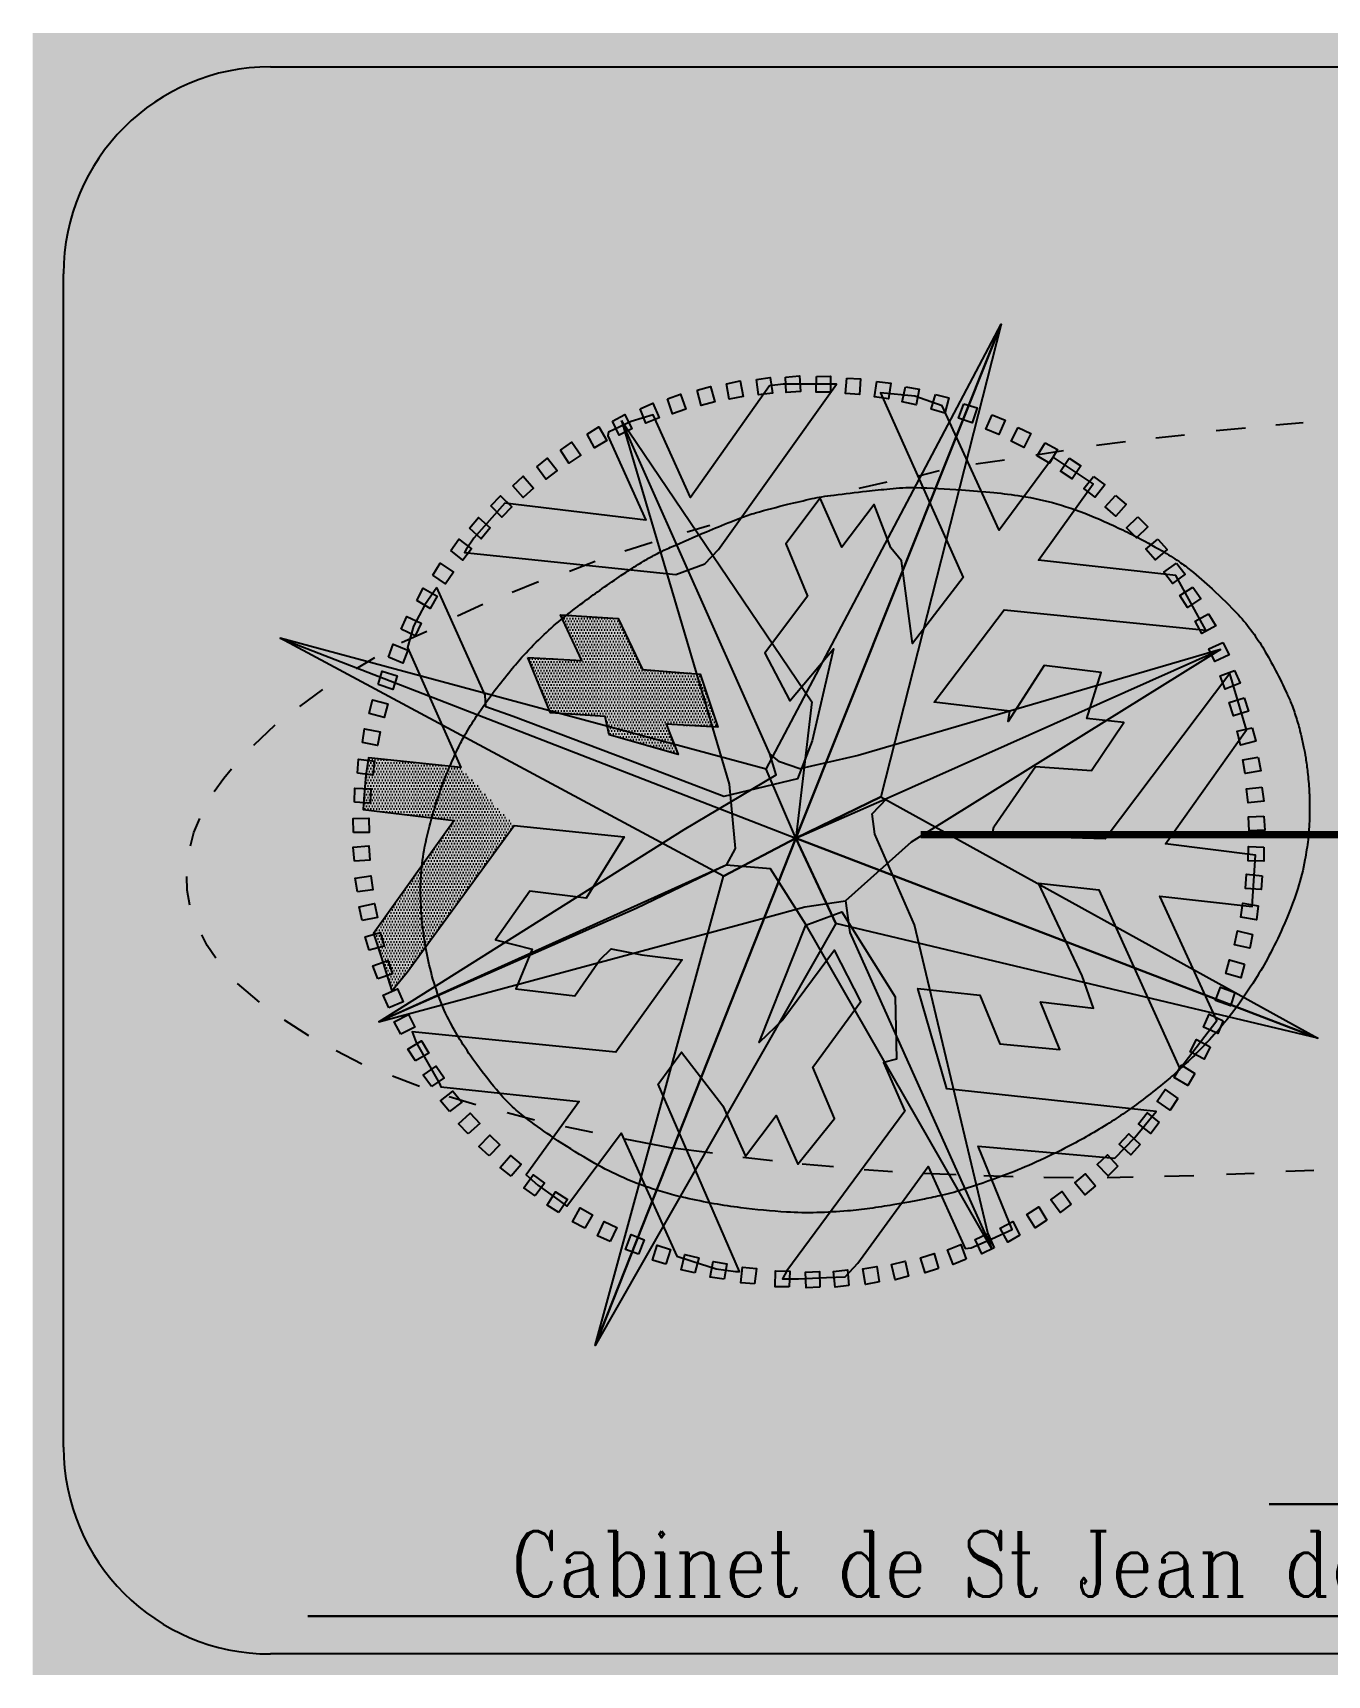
# Paper-space layout 'Legende' of a CAD drawing. Header units: millimetres. Extents: x 19 to 1130, y 28 to 365.
# Drawn here: x 144.68 to 168.71, y 263.14 to 293.63 of the extents above; entities that cross this region are included whole.
import ezdxf
from ezdxf.enums import TextEntityAlignment as Align

# ---------------------------------------------------------------- set-up
doc = ezdxf.new("R2010")
doc.units = ezdxf.units.MM
doc.header["$LTSCALE"] = 2
doc.layers.add('CARTOUCHE', color=7, linetype='Continuous')
doc.styles.add('ROMANS', font='ROMANC')
pattern_1 = [(360, (-27.207628, -14.008861), (0.0066976426, 0.013395285), [0, -0.013395285])]

# ---------------------------------------------------------------- blocks, each defined once
blk = doc.blocks.new('Titre-Mesuralpes Petit')
for color, points in [(32, [(3.3949, 3.7705), (3.2571, 4.092), (4.3474, 6.1571)]), (40, [(3.3949, 3.7705), (4.3474, 6.1571), (3.7895, 3.9623)]), (140, [(2.5853, 5.7095), (3.085, 4.0219), (3.1134, 3.7237), (3.0723, 3.6458), (2.6539, 3.4449), (1.4594, 2.9193), (3.2562, 3.4031), (3.4367, 3.4523), (3.6253, 3.481), (3.6459, 3.3334), (4.3026, 1.869), (3.9457, 3.3697), (3.7616, 3.7892), (3.7493, 3.8835), (3.8191, 3.9573), (5.3656, 4.6461), (3.6837, 4.1541), (3.413, 4.0926), (3.3186, 4.1254), (3.2735, 4.1623)]), (144, [(2.5853, 5.7095), (3.4692, 4.4034), (3.3949, 3.7705), (3.8191, 3.9573), (5.3656, 4.6461), (3.9303, 3.7519), (3.6253, 3.481), (3.6459, 3.3334), (4.3026, 1.869), (3.4406, 3.371), (3.2781, 3.6294), (3.0723, 3.6458), (1.4594, 2.9193), (2.8773, 3.8113), (3.3039, 4.0654), (3.2735, 4.1623)]), (32, [(3.3949, 3.7705), (3.0585, 3.5947), (1.0008, 4.6991)]), (40, [(1.0008, 4.6991), (3.3949, 3.7705), (3.2571, 4.092)]), (32, [(3.3949, 3.7705), (3.7895, 3.9623), (5.8177, 2.8431)]), (32, [(3.3949, 3.7705), (3.5801, 3.376), (2.4636, 1.4176)]), (40, [(3.3949, 3.7705), (2.4636, 1.4176), (3.0585, 3.5947)]), (40, [(3.3949, 3.7705), (5.8177, 2.8431), (3.5801, 3.376)])]:
    blk.add_hatch(color=color).paths.add_polyline_path(points)
h = blk.add_hatch(color=131)
h.paths.add_polyline_path([(1.6351, 4.874), (1.6658, 4.9309), (1.7296, 4.8945), (1.6971, 4.8374)])
h.paths.add_polyline_path([(3.2038, 1.7024), (3.1394, 1.7077), (3.1471, 1.7807), (3.2125, 1.7739)])
h.paths.add_polyline_path([(3.0618, 1.7244), (2.9979, 1.734), (3.0105, 1.8063), (3.0753, 1.7951)])
h.paths.add_polyline_path([(2.9263, 1.7547), (2.8631, 1.7685), (2.8804, 1.8399), (2.9444, 1.8244)])
h.paths.add_polyline_path([(2.7911, 1.7945), (2.729, 1.8125), (2.751, 1.8826), (2.8138, 1.8629)])
h.paths.add_polyline_path([(2.6644, 1.841), (2.6036, 1.8629), (2.6301, 1.9314), (2.6914, 1.9078)])
h.paths.add_polyline_path([(2.5331, 1.8993), (2.4739, 1.9253), (2.505, 1.9918), (2.5646, 1.9641)])
h.paths.add_polyline_path([(1.6289, 2.7378), (1.5943, 2.7924), (1.6572, 2.8303), (1.6912, 2.774)])
h.paths.add_polyline_path([(1.5622, 2.8619), (1.5313, 2.9187), (1.5966, 2.9523), (1.6267, 2.8938)])
h.paths.add_polyline_path([(1.5061, 2.9846), (1.4789, 3.0432), (1.5462, 3.0726), (1.5725, 3.0124)])
h.paths.add_polyline_path([(1.4552, 3.119), (1.432, 3.1793), (1.5011, 3.204), (1.5233, 3.1421)])
h.paths.add_polyline_path([(1.4147, 3.2519), (1.3956, 3.3136), (1.4662, 3.3337), (1.4842, 3.2705)])
h.paths.add_polyline_path([(1.3827, 3.3891), (1.3677, 3.452), (1.4395, 3.4673), (1.4533, 3.4031)])
h.paths.add_polyline_path([(1.3606, 3.5222), (1.3497, 3.5859), (1.4223, 3.5967), (1.432, 3.5316)])
h.paths.add_polyline_path([(1.3465, 3.6652), (1.34, 3.7295), (1.4132, 3.7353), (1.4184, 3.6698)])
h.paths.add_polyline_path([(1.5633, 4.7417), (1.5899, 4.8006), (1.6561, 4.7689), (1.6277, 4.7096)])
h.paths.add_polyline_path([(1.5037, 4.611), (1.5262, 4.6715), (1.5945, 4.6444), (1.5702, 4.5833)])
h.paths.add_polyline_path([(1.456, 4.4848), (1.4746, 4.5466), (1.5444, 4.5239), (1.5241, 4.4614)])
h.paths.add_polyline_path([(1.4149, 4.35), (1.4293, 4.413), (1.5005, 4.395), (1.4843, 4.3312)])
h.paths.add_polyline_path([(1.3832, 4.2147), (1.3934, 4.2785), (1.4656, 4.2652), (1.4537, 4.2006)])
h.paths.add_polyline_path([(1.3598, 4.0729), (1.3657, 4.1373), (1.4387, 4.1289), (1.4312, 4.0636)])
h.paths.add_polyline_path([(1.3467, 3.9387), (1.3485, 4.0033), (1.4218, 3.9996), (1.4185, 3.9339)])
h.paths.add_polyline_path([(1.3422, 3.7978), (1.3397, 3.8624), (1.4131, 3.8636), (1.4142, 3.7979)])
h.paths.add_polyline_path([(1.7035, 2.6188), (1.6654, 2.671), (1.7257, 2.713), (1.7633, 2.659)])
h.paths.add_polyline_path([(1.7879, 2.5025), (1.7463, 2.552), (1.8036, 2.5979), (1.8448, 2.5467)])
h.paths.add_polyline_path([(1.8741, 2.3988), (1.8295, 2.4455), (1.8837, 2.495), (1.9281, 2.4465)])
h.paths.add_polyline_path([(1.9711, 2.2965), (1.9234, 2.3401), (1.9742, 2.3931), (2.0217, 2.3477)])
h.paths.add_polyline_path([(2.0731, 2.2022), (2.0227, 2.2426), (2.0699, 2.2989), (2.1203, 2.2566)])
h.paths.add_polyline_path([(2.1849, 2.112), (2.1319, 2.1488), (2.1751, 2.2082), (2.2283, 2.1695)])
h.paths.add_polyline_path([(2.2953, 2.0343), (2.24, 2.0678), (2.2793, 2.1297), (2.3349, 2.0945)])
h.paths.add_polyline_path([(2.4156, 1.9609), (2.3582, 1.9906), (2.3933, 2.055), (2.4511, 2.0236)])
h.paths.add_polyline_path([(5.3771, 4.6798), (5.4062, 4.6221), (5.3399, 4.5906), (5.3116, 4.6499)])
h.paths.add_polyline_path([(5.4315, 4.5498), (5.4566, 4.4903), (5.3884, 4.4632), (5.3641, 4.5243)])
h.paths.add_polyline_path([(5.4752, 4.4222), (5.4965, 4.3612), (5.4267, 4.3386), (5.4064, 4.4011)])
h.paths.add_polyline_path([(5.5128, 4.2835), (5.5299, 4.2212), (5.4587, 4.2033), (5.4427, 4.2671)])
h.paths.add_polyline_path([(5.5401, 4.1473), (5.5531, 4.084), (5.4808, 4.0709), (5.4691, 4.1355)])
h.paths.add_polyline_path([(5.5585, 4.0076), (5.5673, 3.9436), (5.4944, 3.9353), (5.4869, 4.0006)])
h.paths.add_polyline_path([(5.5675, 3.873), (5.5721, 3.8085), (5.4988, 3.8049), (5.4955, 3.8706)])
h.paths.add_polyline_path([(5.5675, 3.7293), (5.5677, 3.6647), (5.4944, 3.666), (5.4956, 3.7318)])
h.paths.add_polyline_path([(5.2465, 2.6791), (5.2143, 2.6231), (5.1515, 2.6611), (5.1856, 2.7174)])
h.paths.add_polyline_path([(5.3186, 2.8034), (5.2903, 2.7453), (5.2251, 2.779), (5.2552, 2.8374)])
h.paths.add_polyline_path([(5.3785, 2.9243), (5.3539, 2.8646), (5.2866, 2.894), (5.313, 2.9542)])
h.paths.add_polyline_path([(5.4326, 3.0545), (5.4121, 2.9932), (5.343, 3.0181), (5.3653, 3.0799)])
h.paths.add_polyline_path([(5.4773, 3.186), (5.4609, 3.1235), (5.3903, 3.1438), (5.4085, 3.207)])
h.paths.add_polyline_path([(5.5144, 3.3248), (5.5023, 3.2613), (5.4305, 3.2768), (5.4443, 3.3411)])
h.paths.add_polyline_path([(5.5406, 3.4571), (5.5325, 3.393), (5.4599, 3.4039), (5.4696, 3.4689)])
h.paths.add_polyline_path([(5.5589, 3.5969), (5.555, 3.5324), (5.4819, 3.5383), (5.4872, 3.6039)])
h.paths.add_polyline_path([(5.1681, 2.5626), (5.1322, 2.5089), (5.0721, 2.551), (5.1098, 2.6049)])
h.paths.add_polyline_path([(5.0818, 2.4512), (5.0424, 2.4), (4.9852, 2.446), (5.0264, 2.4973)])
h.paths.add_polyline_path([(4.9924, 2.3502), (4.9498, 2.3016), (4.8957, 2.3512), (4.9401, 2.3997)])
h.paths.add_polyline_path([(4.8902, 2.2491), (4.8445, 2.2035), (4.7938, 2.2566), (4.8414, 2.302)])
h.paths.add_polyline_path([(4.7852, 2.1582), (4.7366, 2.1157), (4.6895, 2.172), (4.74, 2.2142)])
h.paths.add_polyline_path([(4.6728, 2.0732), (4.6214, 2.0341), (4.5782, 2.0934), (4.6314, 2.1321)])
h.paths.add_polyline_path([(4.5601, 1.9991), (4.5063, 1.9633), (4.467, 2.0253), (4.5225, 2.0605)])
h.paths.add_polyline_path([(4.4351, 1.9282), (4.379, 1.8961), (4.344, 1.9606), (4.4018, 1.992)])
h.paths.add_polyline_path([(3.3633, 1.6894), (3.2986, 1.6898), (3.3007, 1.7632), (3.3665, 1.7613)])
h.paths.add_polyline_path([(3.5069, 1.688), (3.4425, 1.684), (3.4396, 1.7574), (3.5053, 1.76)])
h.paths.add_polyline_path([(3.6416, 1.6956), (3.5775, 1.6875), (3.57, 1.7605), (3.6354, 1.7673)])
h.paths.add_polyline_path([(3.7815, 1.7127), (3.7181, 1.7003), (3.7057, 1.7727), (3.7705, 1.7838)])
h.paths.add_polyline_path([(3.918, 1.7386), (3.8555, 1.7221), (3.8384, 1.7935), (3.9023, 1.8089)])
h.paths.add_polyline_path([(4.0571, 1.7748), (3.9958, 1.7541), (3.9739, 1.8242), (4.0366, 1.8439)])
h.paths.add_polyline_path([(4.1851, 1.8173), (4.1253, 1.7928), (4.099, 1.8613), (4.1603, 1.8849)])
h.paths.add_polyline_path([(4.3157, 1.8704), (4.2577, 1.8419), (4.2268, 1.9085), (4.2864, 1.9362)])
h.paths.add_polyline_path([(3.631, 5.9066), (3.6956, 5.9036), (3.6906, 5.8304), (3.625, 5.8349)])
h.paths.add_polyline_path([(3.771, 5.8902), (3.8352, 5.883), (3.8253, 5.8102), (3.7602, 5.819)])
h.paths.add_polyline_path([(3.9037, 5.8658), (3.9673, 5.8545), (3.9528, 5.7825), (3.8884, 5.7955)])
h.paths.add_polyline_path([(4.043, 5.8306), (4.1057, 5.815), (4.0864, 5.7441), (4.0229, 5.7614)])
h.paths.add_polyline_path([(4.1751, 5.7876), (4.2366, 5.7679), (4.2127, 5.6985), (4.1505, 5.7199)])
h.paths.add_polyline_path([(4.3059, 5.7352), (4.366, 5.7114), (4.3375, 5.6438), (4.2769, 5.6693)])
h.paths.add_polyline_path([(4.4276, 5.677), (4.4861, 5.6495), (4.4533, 5.5838), (4.3944, 5.6131)])
h.paths.add_polyline_path([(4.5529, 5.6066), (4.6093, 5.5751), (4.5722, 5.5118), (4.5155, 5.5451)])
h.paths.add_polyline_path([(5.3109, 4.8121), (5.344, 4.7566), (5.2801, 4.7205), (5.2477, 4.7777)])
h.paths.add_polyline_path([(5.2379, 4.9359), (5.2746, 4.8827), (5.2133, 4.8423), (5.1772, 4.8972)])
h.paths.add_polyline_path([(5.1618, 5.0473), (5.2019, 4.9966), (5.1433, 4.9524), (5.1037, 5.0049)])
h.paths.add_polyline_path([(5.075, 5.1582), (5.1183, 5.1103), (5.0628, 5.0623), (5.0198, 5.112)])
h.paths.add_polyline_path([(4.9823, 5.2617), (5.0287, 5.2167), (4.9764, 5.1652), (4.9302, 5.212)])
h.paths.add_polyline_path([(4.8794, 5.3621), (4.9288, 5.3204), (4.8802, 5.2654), (4.8309, 5.3089)])
h.paths.add_polyline_path([(4.7769, 5.4498), (4.8288, 5.4113), (4.7838, 5.3533), (4.7318, 5.3936)])
h.paths.add_polyline_path([(4.6641, 5.5342), (4.7184, 5.4992), (4.6774, 5.4384), (4.6228, 5.4751)])
h.paths.add_polyline_path([(1.7101, 4.9921), (1.7445, 5.0468), (1.8057, 5.0063), (1.7695, 4.9515)])
h.paths.add_polyline_path([(1.7934, 5.1058), (1.8314, 5.1581), (1.8898, 5.1136), (1.85, 5.0613)])
h.paths.add_polyline_path([(1.88, 5.2092), (1.9213, 5.2589), (1.9767, 5.2108), (1.9337, 5.1611)])
h.paths.add_polyline_path([(1.9794, 5.313), (2.0239, 5.3598), (2.076, 5.3081), (2.0297, 5.2614)])
h.paths.add_polyline_path([(2.082, 5.4067), (2.1295, 5.4505), (2.178, 5.3954), (2.1287, 5.3519)])
h.paths.add_polyline_path([(2.1921, 5.4946), (2.2424, 5.5352), (2.2871, 5.477), (2.235, 5.4369)])
h.paths.add_polyline_path([(2.3027, 5.5718), (2.3555, 5.6091), (2.3965, 5.5482), (2.3419, 5.5114)])
h.paths.add_polyline_path([(2.4257, 5.6461), (2.481, 5.6796), (2.5177, 5.6161), (2.4608, 5.5832)])
h.paths.add_polyline_path([(3.4908, 5.9136), (3.5554, 5.915), (3.5553, 5.8415), (3.4895, 5.8416)])
h.paths.add_polyline_path([(3.3471, 5.9111), (3.4115, 5.9169), (3.4163, 5.8436), (3.3507, 5.8392)])
h.paths.add_polyline_path([(3.2127, 5.8999), (3.2765, 5.9097), (3.2861, 5.837), (3.2209, 5.8284)])
h.paths.add_polyline_path([(3.0733, 5.8791), (3.1364, 5.8931), (3.1507, 5.8211), (3.0862, 5.8082)])
h.paths.add_polyline_path([(2.9376, 5.8495), (2.9996, 5.8676), (3.0186, 5.7967), (2.9551, 5.7796)])
h.paths.add_polyline_path([(2.7995, 5.8095), (2.8602, 5.8319), (2.884, 5.7624), (2.8218, 5.7411)])
h.paths.add_polyline_path([(2.6727, 5.7636), (2.7318, 5.7898), (2.76, 5.722), (2.6993, 5.6967)])
h.paths.add_polyline_path([(2.5436, 5.707), (2.6008, 5.7371), (2.6335, 5.6714), (2.5746, 5.6421)])
h = blk.add_hatch()
h.set_pattern_fill('DOTS', color=131, scale=0.008438, style=0)
h.set_pattern_definition(pattern_1)
h.paths.add_polyline_path([(2.8387, 4.9948), (2.9728, 5.0442), (3.0363, 5.1112), (3.5836, 5.8774), (3.3366, 5.8774), (3.2731, 5.8704), (2.9062, 5.352), (2.7333, 5.7364), (2.631, 5.7046), (2.5251, 5.6553), (2.5216, 5.6376), (2.698, 5.2462), (2.0448, 5.3263), (1.9001, 5.1641), (1.8649, 5.1112), (1.8578, 5.0971)])
h = blk.add_hatch()
h.set_pattern_fill('DOTS', color=131, scale=0.008438, style=0)
h.set_pattern_definition(pattern_1)
h.paths.add_polyline_path([(4.0374, 4.4016), (4.3617, 4.8301), (5.2972, 4.7369), (5.1593, 4.9903), (4.522, 5.0611), (4.7755, 5.4162), (4.5891, 5.5391), (4.3394, 5.2001), (4.0748, 5.7775), (3.948, 5.8222), (3.7877, 5.8372), (4.1717, 4.9803), (3.9368, 4.6748), (3.8847, 5.0585), (3.8362, 5.1181), (3.7579, 5.3193), (3.6088, 5.1219), (3.5082, 5.3491), (3.3479, 5.1368), (3.4486, 4.8946), (3.251, 4.6301), (3.3674, 4.409), (3.5697, 4.6497), (3.4702, 4.2229), (3.4032, 4.0462), (3.061, 3.9651), (3.4409, 3.3672), (3.6087, 3.429)])
h = blk.add_hatch()
h.set_pattern_fill('DOTS', color=131, scale=0.008438, style=0)
h.set_pattern_definition(pattern_1)
h.paths.add_polyline_path([(2.627, 4.1308), (2.0836, 4.3354), (1.9566, 4.3812), (1.9531, 4.4341), (1.7283, 4.9343), (1.6729, 4.8541), (1.6196, 4.755), (1.5921, 4.6559), (1.84, 4.0997), (2.0873, 3.8299), (2.5988, 3.777), (2.4225, 3.4925), (3.4409, 3.3672), (3.061, 3.9651)])
h = blk.add_hatch()
h.set_pattern_fill('DOTS', color=131, scale=0.008438, style=0)
h.set_pattern_definition(pattern_1)
h.paths.add_polyline_path([(2.1507, 4.6104), (2.4012, 4.5963), (2.3024, 4.8079), (2.5705, 4.7903), (2.6834, 4.554), (2.9516, 4.5328), (3.0327, 4.286), (2.7928, 4.3001), (2.8493, 4.159), (2.5282, 4.2507), (2.5105, 4.3354), (2.2565, 4.353)])
h = blk.add_hatch()
h.set_pattern_fill('DOTS', color=131, scale=0.008438, style=0)
h.set_pattern_definition(pattern_1)
h.paths.add_polyline_path([(5.5282, 3.6924), (5.1107, 3.7445), (5.4872, 4.2735), (5.4091, 4.5358), (4.8313, 3.7683), (4.3058, 3.7832), (4.3132, 3.8242), (4.507, 4.1036), (4.768, 4.085), (4.9171, 4.3085), (4.7456, 4.3271), (4.8127, 4.5395), (4.548, 4.573), (4.3803, 4.3122), (4.3878, 4.3607), (4.0374, 4.4016), (3.6087, 3.429), (3.8563, 3.0343), (3.8622, 2.7461), (3.8022, 2.7308), (3.901, 2.5036), (3.3532, 1.7636), (3.3334, 1.7261), (3.4066, 1.7261), (3.537, 1.732), (3.624, 1.736), (3.6833, 1.7992), (4.0095, 2.2477), (4.1814, 1.8664), (4.2091, 1.8703), (4.304, 1.9118), (4.3989, 1.9553), (4.2407, 2.3425), (4.8761, 2.2857), (4.969, 2.3825), (5.0678, 2.503), (4.0953, 2.6077), (3.9605, 3.073), (4.2491, 3.0434), (4.342, 2.8162), (4.6207, 2.7905), (4.5298, 3.0118), (4.7769, 2.9822), (4.7235, 3.1323), (4.5218, 3.562), (4.8014, 3.5322), (5.1778, 2.7014), (5.3493, 2.9249), (5.0847, 3.5024), (5.5133, 3.4539)])
h = blk.add_hatch()
h.set_pattern_fill('DOTS', color=131, scale=0.008438, style=0)
h.set_pattern_definition(pattern_1)
h.paths.add_polyline_path([(2.0873, 3.8299), (1.84, 4.0997), (1.4119, 4.1448), (1.399, 4.064), (1.3898, 3.9539), (1.3862, 3.9043), (1.8085, 3.853), (1.4354, 3.3288), (1.4702, 3.2205), (1.5015, 3.1214), (1.5198, 3.0627), (1.5914, 3.149)])
h = blk.add_hatch()
h.set_pattern_fill('DOTS', color=131, scale=0.008438, style=0)
h.set_pattern_definition(pattern_1)
h.paths.add_polyline_path([(3.4409, 3.3672), (2.4225, 3.4925), (2.16, 3.5256), (2.0002, 3.2998), (2.171, 3.2557), (2.0957, 3.0722), (2.3693, 3.0392), (2.485, 3.2062), (2.5382, 3.2576), (2.6796, 3.2301), (2.8669, 3.2062), (2.5602, 2.7774), (1.6145, 2.8729), (1.6328, 2.8233), (1.7412, 2.6324), (1.7467, 2.6177), (2.3894, 2.5498), (2.143, 2.2091), (2.1981, 2.1614), (2.2789, 2.1027), (2.3322, 2.0641), (2.5838, 2.4018), (2.8427, 1.831), (2.9133, 1.8088), (3.0253, 1.7721), (3.1153, 1.761), (3.1337, 1.761), (2.7554, 2.6297), (2.8637, 2.7784), (3.0565, 2.5288), (3.1612, 2.2957), (3.3044, 2.4847), (3.4036, 2.259), (3.5744, 2.47), (3.4738, 2.7092), (3.696, 3.0139), (3.5748, 3.251), (3.3342, 2.928), (3.2241, 2.8233)])
for p, q in [((-0.0041, 0.9453), (-0.0041, 6.3908)), ((23.7255, -0.0147), (0.9559, -0.0147))]:
    blk.add_line(p, q)
blk.add_lwpolyline([(0.9559, 7.3508), (23.7255, 7.3508)])
at = {"color": 32}
for points in [[(3.3949, 3.7705), (3.2571, 4.092), (4.3474, 6.1571)], [(3.3949, 3.7705), (3.0585, 3.5947), (1.0008, 4.6991)], [(3.3949, 3.7705), (3.7895, 3.9623), (5.8177, 2.8431)], [(3.3949, 3.7705), (3.5801, 3.376), (2.4636, 1.4176)]]:
    blk.add_lwpolyline(points, close=True, dxfattribs=at)
at = {"color": 40}
for points in [[(3.3949, 3.7705), (4.3474, 6.1571), (3.7895, 3.9623)], [(1.0008, 4.6991), (3.3949, 3.7705), (3.2571, 4.092)], [(3.3949, 3.7705), (2.4636, 1.4176), (3.0585, 3.5947)], [(3.3949, 3.7705), (5.8177, 2.8431), (3.5801, 3.376)]]:
    blk.add_lwpolyline(points, close=True, dxfattribs=at)
at = {"color": 131}
for points in [[(2.0448, 5.3263), (1.9001, 5.1641), (1.8649, 5.1112), (1.8578, 5.0971), (2.8387, 4.9948), (2.9728, 5.0442), (3.0363, 5.1112), (3.5836, 5.8774), (3.3366, 5.8774), (3.2731, 5.8704), (2.9062, 5.352), (2.7333, 5.7364), (2.631, 5.7046), (2.5251, 5.6553), (2.5216, 5.6376), (2.698, 5.2462)], [(3.0733, 5.8791), (3.1364, 5.8931), (3.1507, 5.8211), (3.0862, 5.8082)], [(3.0733, 5.8791), (3.1364, 5.8931), (3.1507, 5.8211), (3.0862, 5.8082)], [(3.2127, 5.8999), (3.2765, 5.9097), (3.2861, 5.837), (3.2209, 5.8284)], [(3.2127, 5.8999), (3.2765, 5.9097), (3.2861, 5.837), (3.2209, 5.8284)], [(3.3471, 5.9111), (3.4115, 5.9169), (3.4163, 5.8436), (3.3507, 5.8392)], [(3.3471, 5.9111), (3.4115, 5.9169), (3.4163, 5.8436), (3.3507, 5.8392)], [(3.4908, 5.9136), (3.5554, 5.915), (3.5553, 5.8415), (3.4895, 5.8416)], [(3.4908, 5.9136), (3.5554, 5.915), (3.5553, 5.8415), (3.4895, 5.8416)], [(3.631, 5.9066), (3.6956, 5.9036), (3.6906, 5.8304), (3.625, 5.8349)], [(3.631, 5.9066), (3.6956, 5.9036), (3.6906, 5.8304), (3.625, 5.8349)], [(3.771, 5.8902), (3.8352, 5.883), (3.8253, 5.8102), (3.7602, 5.819)], [(3.771, 5.8902), (3.8352, 5.883), (3.8253, 5.8102), (3.7602, 5.819)], [(1.7283, 4.9343), (1.6729, 4.8541), (1.6196, 4.755), (1.5921, 4.6559), (1.84, 4.0997), (1.4119, 4.1448), (1.399, 4.064), (1.3898, 3.9539), (1.3862, 3.9043), (1.8085, 3.853), (1.4354, 3.3288), (1.4702, 3.2205), (1.5015, 3.1214), (1.5198, 3.0627), (1.5914, 3.149), (2.0873, 3.8299), (2.5988, 3.777), (2.4225, 3.4925), (2.16, 3.5256), (2.0002, 3.2998), (2.171, 3.2557), (2.0957, 3.0722), (2.3693, 3.0392), (2.485, 3.2062), (2.5382, 3.2576), (2.6796, 3.2301), (2.8669, 3.2062), (2.5602, 2.7774), (1.6145, 2.8729), (1.6328, 2.8233), (1.7412, 2.6324), (1.7412, 2.6324), (1.7467, 2.6177), (2.3894, 2.5498), (2.143, 2.2091), (2.1981, 2.1614), (2.2789, 2.1027), (2.3322, 2.0641), (2.5838, 2.4018), (2.8427, 1.831), (2.9133, 1.8088), (3.0253, 1.7721), (3.1153, 1.761), (3.1337, 1.761), (2.7554, 2.6297), (2.8637, 2.7784), (3.0565, 2.5288), (3.1612, 2.2957), (3.3044, 2.4847), (3.4036, 2.259), (3.5744, 2.47), (3.4738, 2.7092), (3.696, 3.0139), (3.5748, 3.251), (3.3342, 2.928), (3.2241, 2.8233), (3.4409, 3.3672), (3.6087, 3.429), (3.8563, 3.0343), (3.8622, 2.7461), (3.8022, 2.7308), (3.901, 2.5036), (3.3532, 1.7636), (3.3334, 1.7261), (3.4066, 1.7261), (3.537, 1.732), (3.624, 1.736), (3.6833, 1.7992), (4.0095, 2.2477), (4.1814, 1.8664), (4.2091, 1.8703), (4.304, 1.9118), (4.3989, 1.9553), (4.2407, 2.3425), (4.8761, 2.2857), (4.969, 2.3825), (5.0678, 2.503), (4.0953, 2.6077), (3.9605, 3.073), (4.2491, 3.0434), (4.342, 2.8162), (4.6207, 2.7905), (4.5298, 3.0118), (4.7769, 2.9822), (4.7235, 3.1323), (4.5218, 3.562), (4.8014, 3.5322), (5.1778, 2.7014), (5.3493, 2.9249), (5.0847, 3.5024), (5.5133, 3.4539), (5.5282, 3.6924), (5.1107, 3.7445), (5.4872, 4.2735), (5.4091, 4.5358), (4.8313, 3.7683), (4.3058, 3.7832), (4.3132, 3.8242), (4.507, 4.1036), (4.768, 4.085), (4.9171, 4.3085), (4.7456, 4.3271), (4.8127, 4.5395), (4.548, 4.573), (4.3803, 4.3122), (4.3878, 4.3607), (4.0374, 4.4016), (4.3617, 4.8301), (5.2972, 4.7369), (5.1593, 4.9903), (4.522, 5.0611), (4.7755, 5.4162), (4.5891, 5.5391), (4.3394, 5.2001), (4.0748, 5.7775), (3.948, 5.8222), (3.7877, 5.8372), (4.1717, 4.9803), (3.9368, 4.6748), (3.8847, 5.0585), (3.8362, 5.1181), (3.7579, 5.3193), (3.6088, 5.1219), (3.5082, 5.3491), (3.3479, 5.1368), (3.4486, 4.8946), (3.251, 4.6301), (3.3674, 4.409), (3.5697, 4.6497), (3.4702, 4.2229), (3.4032, 4.0462), (3.061, 3.9651), (2.627, 4.1308), (2.0836, 4.3354), (1.9566, 4.3812), (1.9531, 4.4341)], [(2.7995, 5.8095), (2.8602, 5.8319), (2.884, 5.7624), (2.8218, 5.7411)], [(2.7995, 5.8095), (2.8602, 5.8319), (2.884, 5.7624), (2.8218, 5.7411)], [(2.9376, 5.8495), (2.9996, 5.8676), (3.0186, 5.7967), (2.9551, 5.7796)], [(2.9376, 5.8495), (2.9996, 5.8676), (3.0186, 5.7967), (2.9551, 5.7796)], [(3.9037, 5.8658), (3.9673, 5.8545), (3.9528, 5.7825), (3.8884, 5.7955)], [(3.9037, 5.8658), (3.9673, 5.8545), (3.9528, 5.7825), (3.8884, 5.7955)], [(4.043, 5.8306), (4.1057, 5.815), (4.0864, 5.7441), (4.0229, 5.7614)], [(4.043, 5.8306), (4.1057, 5.815), (4.0864, 5.7441), (4.0229, 5.7614)], [(2.5436, 5.707), (2.6008, 5.7371), (2.6335, 5.6714), (2.5746, 5.6421)], [(2.5436, 5.707), (2.6008, 5.7371), (2.6335, 5.6714), (2.5746, 5.6421)], [(2.6727, 5.7636), (2.7318, 5.7898), (2.76, 5.722), (2.6993, 5.6967)], [(2.6727, 5.7636), (2.7318, 5.7898), (2.76, 5.722), (2.6993, 5.6967)], [(4.1751, 5.7876), (4.2366, 5.7679), (4.2127, 5.6985), (4.1505, 5.7199)], [(4.1751, 5.7876), (4.2366, 5.7679), (4.2127, 5.6985), (4.1505, 5.7199)], [(4.3059, 5.7352), (4.366, 5.7114), (4.3375, 5.6438), (4.2769, 5.6693)], [(4.3059, 5.7352), (4.366, 5.7114), (4.3375, 5.6438), (4.2769, 5.6693)], [(2.4257, 5.6461), (2.481, 5.6796), (2.5177, 5.6161), (2.4608, 5.5832)], [(2.4257, 5.6461), (2.481, 5.6796), (2.5177, 5.6161), (2.4608, 5.5832)], [(4.4276, 5.677), (4.4861, 5.6495), (4.4533, 5.5838), (4.3944, 5.6131)], [(4.4276, 5.677), (4.4861, 5.6495), (4.4533, 5.5838), (4.3944, 5.6131)], [(2.3027, 5.5718), (2.3555, 5.6091), (2.3965, 5.5482), (2.3419, 5.5114)], [(2.3027, 5.5718), (2.3555, 5.6091), (2.3965, 5.5482), (2.3419, 5.5114)], [(4.5529, 5.6066), (4.6093, 5.5751), (4.5722, 5.5118), (4.5155, 5.5451)], [(4.5529, 5.6066), (4.6093, 5.5751), (4.5722, 5.5118), (4.5155, 5.5451)], [(2.1921, 5.4946), (2.2424, 5.5352), (2.2871, 5.477), (2.235, 5.4369)], [(2.1921, 5.4946), (2.2424, 5.5352), (2.2871, 5.477), (2.235, 5.4369)], [(4.6641, 5.5342), (4.7184, 5.4992), (4.6774, 5.4384), (4.6228, 5.4751)], [(4.6641, 5.5342), (4.7184, 5.4992), (4.6774, 5.4384), (4.6228, 5.4751)], [(2.082, 5.4067), (2.1295, 5.4505), (2.178, 5.3954), (2.1287, 5.3519)], [(2.082, 5.4067), (2.1295, 5.4505), (2.178, 5.3954), (2.1287, 5.3519)], [(4.7769, 5.4498), (4.8288, 5.4113), (4.7838, 5.3533), (4.7318, 5.3936)], [(4.7769, 5.4498), (4.8288, 5.4113), (4.7838, 5.3533), (4.7318, 5.3936)], [(1.9794, 5.313), (2.0239, 5.3598), (2.076, 5.3081), (2.0297, 5.2614)], [(1.9794, 5.313), (2.0239, 5.3598), (2.076, 5.3081), (2.0297, 5.2614)], [(4.8794, 5.3621), (4.9288, 5.3204), (4.8802, 5.2654), (4.8309, 5.3089)], [(4.8794, 5.3621), (4.9288, 5.3204), (4.8802, 5.2654), (4.8309, 5.3089)], [(1.88, 5.2092), (1.9213, 5.2589), (1.9767, 5.2108), (1.9337, 5.1611)], [(1.88, 5.2092), (1.9213, 5.2589), (1.9767, 5.2108), (1.9337, 5.1611)], [(4.9823, 5.2617), (5.0287, 5.2167), (4.9764, 5.1652), (4.9302, 5.212)], [(4.9823, 5.2617), (5.0287, 5.2167), (4.9764, 5.1652), (4.9302, 5.212)], [(1.7934, 5.1058), (1.8314, 5.1581), (1.8898, 5.1136), (1.85, 5.0613)], [(1.7934, 5.1058), (1.8314, 5.1581), (1.8898, 5.1136), (1.85, 5.0613)], [(5.075, 5.1582), (5.1183, 5.1103), (5.0628, 5.0623), (5.0198, 5.112)], [(5.075, 5.1582), (5.1183, 5.1103), (5.0628, 5.0623), (5.0198, 5.112)], [(1.7101, 4.9921), (1.7445, 5.0468), (1.8057, 5.0063), (1.7695, 4.9515)], [(1.7101, 4.9921), (1.7445, 5.0468), (1.8057, 5.0063), (1.7695, 4.9515)], [(5.1618, 5.0473), (5.2019, 4.9966), (5.1433, 4.9524), (5.1037, 5.0049)], [(5.1618, 5.0473), (5.2019, 4.9966), (5.1433, 4.9524), (5.1037, 5.0049)], [(1.6351, 4.874), (1.6658, 4.9309), (1.7296, 4.8945), (1.6971, 4.8374)], [(5.2379, 4.9359), (5.2746, 4.8827), (5.2133, 4.8423), (5.1772, 4.8972)], [(5.2379, 4.9359), (5.2746, 4.8827), (5.2133, 4.8423), (5.1772, 4.8972)], [(2.1507, 4.6104), (2.4012, 4.5963), (2.3024, 4.8079), (2.5705, 4.7903), (2.6834, 4.554), (2.9516, 4.5328), (3.0327, 4.286), (2.7928, 4.3001), (2.8493, 4.159), (2.5282, 4.2507), (2.5105, 4.3354), (2.2565, 4.353)], [(5.3109, 4.8121), (5.344, 4.7566), (5.2801, 4.7205), (5.2477, 4.7777)], [(5.3109, 4.8121), (5.344, 4.7566), (5.2801, 4.7205), (5.2477, 4.7777)], [(1.5633, 4.7417), (1.5899, 4.8006), (1.6561, 4.7689), (1.6277, 4.7096)], [(1.5633, 4.7417), (1.5899, 4.8006), (1.6561, 4.7689), (1.6277, 4.7096)], [(1.5037, 4.611), (1.5262, 4.6715), (1.5945, 4.6444), (1.5702, 4.5833)], [(1.5037, 4.611), (1.5262, 4.6715), (1.5945, 4.6444), (1.5702, 4.5833)], [(5.3771, 4.6798), (5.4062, 4.6221), (5.3399, 4.5906), (5.3116, 4.6499)], [(5.3771, 4.6798), (5.4062, 4.6221), (5.3399, 4.5906), (5.3116, 4.6499)], [(1.456, 4.4848), (1.4746, 4.5466), (1.5444, 4.5239), (1.5241, 4.4614)], [(1.456, 4.4848), (1.4746, 4.5466), (1.5444, 4.5239), (1.5241, 4.4614)], [(5.4315, 4.5498), (5.4566, 4.4903), (5.3884, 4.4632), (5.3641, 4.5243)], [(5.4315, 4.5498), (5.4566, 4.4903), (5.3884, 4.4632), (5.3641, 4.5243)], [(5.4752, 4.4222), (5.4965, 4.3612), (5.4267, 4.3386), (5.4064, 4.4011)], [(5.4752, 4.4222), (5.4965, 4.3612), (5.4267, 4.3386), (5.4064, 4.4011)], [(1.4149, 4.35), (1.4293, 4.413), (1.5005, 4.395), (1.4843, 4.3312)], [(1.4149, 4.35), (1.4293, 4.413), (1.5005, 4.395), (1.4843, 4.3312)], [(1.3832, 4.2147), (1.3934, 4.2785), (1.4656, 4.2652), (1.4537, 4.2006)], [(1.3832, 4.2147), (1.3934, 4.2785), (1.4656, 4.2652), (1.4537, 4.2006)], [(5.5128, 4.2835), (5.5299, 4.2212), (5.4587, 4.2033), (5.4427, 4.2671)], [(5.5128, 4.2835), (5.5299, 4.2212), (5.4587, 4.2033), (5.4427, 4.2671)], [(1.3598, 4.0729), (1.3657, 4.1373), (1.4387, 4.1289), (1.4312, 4.0636)], [(1.3598, 4.0729), (1.3657, 4.1373), (1.4387, 4.1289), (1.4312, 4.0636)], [(5.5401, 4.1473), (5.5531, 4.084), (5.4808, 4.0709), (5.4691, 4.1355)], [(5.5401, 4.1473), (5.5531, 4.084), (5.4808, 4.0709), (5.4691, 4.1355)], [(1.3467, 3.9387), (1.3485, 4.0033), (1.4218, 3.9996), (1.4185, 3.9339)], [(1.3467, 3.9387), (1.3485, 4.0033), (1.4218, 3.9996), (1.4185, 3.9339)], [(5.5585, 4.0076), (5.5673, 3.9436), (5.4944, 3.9353), (5.4869, 4.0006)], [(5.5585, 4.0076), (5.5673, 3.9436), (5.4944, 3.9353), (5.4869, 4.0006)], [(1.3422, 3.7978), (1.3397, 3.8624), (1.4131, 3.8636), (1.4142, 3.7979)], [(1.3422, 3.7978), (1.3397, 3.8624), (1.4131, 3.8636), (1.4142, 3.7979)], [(5.5675, 3.873), (5.5721, 3.8085), (5.4988, 3.8049), (5.4955, 3.8706)], [(5.5675, 3.873), (5.5721, 3.8085), (5.4988, 3.8049), (5.4955, 3.8706)], [(1.3465, 3.6652), (1.34, 3.7295), (1.4132, 3.7353), (1.4184, 3.6698)], [(1.3465, 3.6652), (1.34, 3.7295), (1.4132, 3.7353), (1.4184, 3.6698)], [(5.5675, 3.7293), (5.5677, 3.6647), (5.4944, 3.666), (5.4956, 3.7318)], [(5.5675, 3.7293), (5.5677, 3.6647), (5.4944, 3.666), (5.4956, 3.7318)], [(1.3606, 3.5222), (1.3497, 3.5859), (1.4223, 3.5967), (1.432, 3.5316)], [(1.3606, 3.5222), (1.3497, 3.5859), (1.4223, 3.5967), (1.432, 3.5316)], [(5.5589, 3.5969), (5.555, 3.5324), (5.4819, 3.5383), (5.4872, 3.6039)], [(5.5589, 3.5969), (5.555, 3.5324), (5.4819, 3.5383), (5.4872, 3.6039)], [(1.3827, 3.3891), (1.3677, 3.452), (1.4395, 3.4673), (1.4533, 3.4031)], [(1.3827, 3.3891), (1.3677, 3.452), (1.4395, 3.4673), (1.4533, 3.4031)], [(5.5406, 3.4571), (5.5325, 3.393), (5.4599, 3.4039), (5.4696, 3.4689)], [(5.5406, 3.4571), (5.5325, 3.393), (5.4599, 3.4039), (5.4696, 3.4689)], [(1.4147, 3.2519), (1.3956, 3.3136), (1.4662, 3.3337), (1.4842, 3.2705)], [(1.4147, 3.2519), (1.3956, 3.3136), (1.4662, 3.3337), (1.4842, 3.2705)], [(5.5144, 3.3248), (5.5023, 3.2613), (5.4305, 3.2768), (5.4443, 3.3411)], [(5.5144, 3.3248), (5.5023, 3.2613), (5.4305, 3.2768), (5.4443, 3.3411)], [(1.4552, 3.119), (1.432, 3.1793), (1.5011, 3.204), (1.5233, 3.1421)], [(1.4552, 3.119), (1.432, 3.1793), (1.5011, 3.204), (1.5233, 3.1421)], [(5.4773, 3.186), (5.4609, 3.1235), (5.3903, 3.1438), (5.4085, 3.207)], [(5.4773, 3.186), (5.4609, 3.1235), (5.3903, 3.1438), (5.4085, 3.207)], [(1.5061, 2.9846), (1.4789, 3.0432), (1.5462, 3.0726), (1.5725, 3.0124)], [(1.5061, 2.9846), (1.4789, 3.0432), (1.5462, 3.0726), (1.5725, 3.0124)], [(5.4326, 3.0545), (5.4121, 2.9932), (5.343, 3.0181), (5.3653, 3.0799)], [(5.4326, 3.0545), (5.4121, 2.9932), (5.343, 3.0181), (5.3653, 3.0799)], [(1.5622, 2.8619), (1.5313, 2.9187), (1.5966, 2.9523), (1.6267, 2.8938)], [(1.5622, 2.8619), (1.5313, 2.9187), (1.5966, 2.9523), (1.6267, 2.8938)], [(5.3785, 2.9243), (5.3539, 2.8646), (5.2866, 2.894), (5.313, 2.9542)], [(5.3785, 2.9243), (5.3539, 2.8646), (5.2866, 2.894), (5.313, 2.9542)], [(1.6289, 2.7378), (1.5943, 2.7924), (1.6572, 2.8303), (1.6912, 2.774)], [(1.6289, 2.7378), (1.5943, 2.7924), (1.6572, 2.8303), (1.6912, 2.774)], [(5.3186, 2.8034), (5.2903, 2.7453), (5.2251, 2.779), (5.2552, 2.8374)], [(5.3186, 2.8034), (5.2903, 2.7453), (5.2251, 2.779), (5.2552, 2.8374)], [(1.7035, 2.6188), (1.6654, 2.671), (1.7257, 2.713), (1.7633, 2.659)], [(1.7035, 2.6188), (1.6654, 2.671), (1.7257, 2.713), (1.7633, 2.659)], [(5.2465, 2.6791), (5.2143, 2.6231), (5.1515, 2.6611), (5.1856, 2.7174)], [(5.2465, 2.6791), (5.2143, 2.6231), (5.1515, 2.6611), (5.1856, 2.7174)], [(1.7879, 2.5025), (1.7463, 2.552), (1.8036, 2.5979), (1.8448, 2.5467)], [(1.7879, 2.5025), (1.7463, 2.552), (1.8036, 2.5979), (1.8448, 2.5467)], [(5.1681, 2.5626), (5.1322, 2.5089), (5.0721, 2.551), (5.1098, 2.6049)], [(5.1681, 2.5626), (5.1322, 2.5089), (5.0721, 2.551), (5.1098, 2.6049)], [(1.8741, 2.3988), (1.8295, 2.4455), (1.8837, 2.495), (1.9281, 2.4465)], [(1.8741, 2.3988), (1.8295, 2.4455), (1.8837, 2.495), (1.9281, 2.4465)], [(5.0818, 2.4512), (5.0424, 2.4), (4.9852, 2.446), (5.0264, 2.4973)], [(5.0818, 2.4512), (5.0424, 2.4), (4.9852, 2.446), (5.0264, 2.4973)], [(1.9711, 2.2965), (1.9234, 2.3401), (1.9742, 2.3931), (2.0217, 2.3477)], [(1.9711, 2.2965), (1.9234, 2.3401), (1.9742, 2.3931), (2.0217, 2.3477)], [(4.9924, 2.3502), (4.9498, 2.3016), (4.8957, 2.3512), (4.9401, 2.3997)], [(4.9924, 2.3502), (4.9498, 2.3016), (4.8957, 2.3512), (4.9401, 2.3997)], [(2.0731, 2.2022), (2.0227, 2.2426), (2.0699, 2.2989), (2.1203, 2.2566)], [(2.0731, 2.2022), (2.0227, 2.2426), (2.0699, 2.2989), (2.1203, 2.2566)], [(4.8902, 2.2491), (4.8445, 2.2035), (4.7938, 2.2566), (4.8414, 2.302)], [(4.8902, 2.2491), (4.8445, 2.2035), (4.7938, 2.2566), (4.8414, 2.302)], [(4.7852, 2.1582), (4.7366, 2.1157), (4.6895, 2.172), (4.74, 2.2142)], [(4.7852, 2.1582), (4.7366, 2.1157), (4.6895, 2.172), (4.74, 2.2142)], [(2.1849, 2.112), (2.1319, 2.1488), (2.1751, 2.2082), (2.2283, 2.1695)], [(2.1849, 2.112), (2.1319, 2.1488), (2.1751, 2.2082), (2.2283, 2.1695)], [(2.2953, 2.0343), (2.24, 2.0678), (2.2793, 2.1297), (2.3349, 2.0945)], [(2.2953, 2.0343), (2.24, 2.0678), (2.2793, 2.1297), (2.3349, 2.0945)], [(4.5601, 1.9991), (4.5063, 1.9633), (4.467, 2.0253), (4.5225, 2.0605)], [(4.5601, 1.9991), (4.5063, 1.9633), (4.467, 2.0253), (4.5225, 2.0605)], [(4.6728, 2.0732), (4.6214, 2.0341), (4.5782, 2.0934), (4.6314, 2.1321)], [(4.6728, 2.0732), (4.6214, 2.0341), (4.5782, 2.0934), (4.6314, 2.1321)], [(2.4156, 1.9609), (2.3582, 1.9906), (2.3933, 2.055), (2.4511, 2.0236)], [(2.4156, 1.9609), (2.3582, 1.9906), (2.3933, 2.055), (2.4511, 2.0236)], [(2.5331, 1.8993), (2.4739, 1.9253), (2.505, 1.9918), (2.5646, 1.9641)], [(2.5331, 1.8993), (2.4739, 1.9253), (2.505, 1.9918), (2.5646, 1.9641)], [(4.4351, 1.9282), (4.379, 1.8961), (4.344, 1.9606), (4.4018, 1.992)], [(4.4351, 1.9282), (4.379, 1.8961), (4.344, 1.9606), (4.4018, 1.992)], [(2.6644, 1.841), (2.6036, 1.8629), (2.6301, 1.9314), (2.6914, 1.9078)], [(2.6644, 1.841), (2.6036, 1.8629), (2.6301, 1.9314), (2.6914, 1.9078)], [(4.3157, 1.8704), (4.2577, 1.8419), (4.2268, 1.9085), (4.2864, 1.9362)], [(4.3157, 1.8704), (4.2577, 1.8419), (4.2268, 1.9085), (4.2864, 1.9362)], [(2.7911, 1.7945), (2.729, 1.8125), (2.751, 1.8826), (2.8138, 1.8629)], [(2.7911, 1.7945), (2.729, 1.8125), (2.751, 1.8826), (2.8138, 1.8629)], [(2.9263, 1.7547), (2.8631, 1.7685), (2.8804, 1.8399), (2.9444, 1.8244)], [(2.9263, 1.7547), (2.8631, 1.7685), (2.8804, 1.8399), (2.9444, 1.8244)], [(4.0571, 1.7748), (3.9958, 1.7541), (3.9739, 1.8242), (4.0366, 1.8439)], [(4.0571, 1.7748), (3.9958, 1.7541), (3.9739, 1.8242), (4.0366, 1.8439)], [(4.1851, 1.8173), (4.1253, 1.7928), (4.099, 1.8613), (4.1603, 1.8849)], [(4.1851, 1.8173), (4.1253, 1.7928), (4.099, 1.8613), (4.1603, 1.8849)], [(3.0618, 1.7244), (2.9979, 1.734), (3.0105, 1.8063), (3.0753, 1.7951)], [(3.0618, 1.7244), (2.9979, 1.734), (3.0105, 1.8063), (3.0753, 1.7951)], [(3.2038, 1.7024), (3.1394, 1.7077), (3.1471, 1.7807), (3.2125, 1.7739)], [(3.2038, 1.7024), (3.1394, 1.7077), (3.1471, 1.7807), (3.2125, 1.7739)], [(3.3633, 1.6894), (3.2986, 1.6898), (3.3007, 1.7632), (3.3665, 1.7613)], [(3.3633, 1.6894), (3.2986, 1.6898), (3.3007, 1.7632), (3.3665, 1.7613)], [(3.5069, 1.688), (3.4425, 1.684), (3.4396, 1.7574), (3.5053, 1.76)], [(3.5069, 1.688), (3.4425, 1.684), (3.4396, 1.7574), (3.5053, 1.76)], [(3.6416, 1.6956), (3.5775, 1.6875), (3.57, 1.7605), (3.6354, 1.7673)], [(3.6416, 1.6956), (3.5775, 1.6875), (3.57, 1.7605), (3.6354, 1.7673)], [(3.7815, 1.7127), (3.7181, 1.7003), (3.7057, 1.7727), (3.7705, 1.7838)], [(3.7815, 1.7127), (3.7181, 1.7003), (3.7057, 1.7727), (3.7705, 1.7838)], [(3.918, 1.7386), (3.8555, 1.7221), (3.8384, 1.7935), (3.9023, 1.8089)], [(3.918, 1.7386), (3.8555, 1.7221), (3.8384, 1.7935), (3.9023, 1.8089)]]:
    blk.add_lwpolyline(points, close=True, dxfattribs=at)
at = {"color": 140}
blk.add_lwpolyline([(2.5853, 5.7095), (3.085, 4.0219), (3.1134, 3.7237), (3.0723, 3.6458), (2.6539, 3.4449), (1.4594, 2.9193), (3.2562, 3.4031), (3.4367, 3.4523), (3.6253, 3.481), (3.6459, 3.3334), (4.3026, 1.869), (3.9457, 3.3697), (3.7616, 3.7892), (3.7493, 3.8835), (3.8191, 3.9573), (5.3656, 4.6461), (3.6837, 4.1541), (3.413, 4.0926), (3.3186, 4.1254), (3.2735, 4.1623)], close=True, dxfattribs=at)
at = {"color": 144}
blk.add_lwpolyline([(2.5853, 5.7095), (3.4692, 4.4034), (3.3949, 3.7705), (3.8191, 3.9573), (5.3656, 4.6461), (3.9303, 3.7519), (3.6253, 3.481), (3.6459, 3.3334), (4.3026, 1.869), (3.4406, 3.371), (3.2781, 3.6294), (3.0723, 3.6458), (1.4594, 2.9193), (2.8773, 3.8113), (3.3039, 4.0654), (3.2735, 4.1623)], close=True, dxfattribs=at)
at = {"color": 32}
for points in [[(5.0653, 5.6295), (5.199, 5.6432)], [(5.3465, 5.6637), (5.4819, 5.6757)], [(5.6231, 5.6898), (5.75, 5.7)], [(4.5088, 5.5494), (4.6371, 5.5701)], [(4.7903, 5.5949), (4.9248, 5.6115)], [(4.2309, 5.5078), (4.3633, 5.5264)], [(3.6885, 5.3961), (3.819, 5.4251)], [(3.9597, 5.4519), (4.0611, 5.4768)], [(2.8913, 5.1922), (2.9959, 5.223)], [(2.6016, 5.1048), (2.7285, 5.1442)], [(2.344, 5.0103), (2.464, 5.0565)], [(2.0784, 4.9126), (2.2001, 4.9623)], [(1.824, 4.8025), (1.9423, 4.8574)], [(1.5652, 4.6792), (1.6817, 4.7323)], [(1.4396, 4.6085), (1.3539, 4.5571)], [(1.0934, 4.3824), (1.1997, 4.4612)], [(0.8791, 4.2025), (0.9785, 4.2967)], [(0.6955, 3.9881), (0.7401, 4.0497), (0.7761, 4.0926)], [(0.5858, 3.7356), (0.6012, 3.7973), (0.6287, 3.8624)], [(0.5824, 3.461), (0.5704, 3.5296), (0.5687, 3.593)], [(0.7026, 3.2139), (0.6632, 3.2739), (0.6375, 3.3219)], [(0.9049, 3.01), (0.8431, 3.0632), (0.8037, 3.0974)], [(1.1345, 2.8541), (1.0214, 2.9261)], [(1.3802, 2.7232), (1.262, 2.7849)], [(1.6476, 2.6187), (1.5225, 2.6667)], [(1.9099, 2.533), (1.7865, 2.5707)], [(2.1814, 2.4625), (2.0546, 2.4968)], [(2.4523, 2.406), (2.3254, 2.4317)], [(3.0085, 2.3098), (2.8114, 2.3338), (2.6023, 2.3749)], [(3.1491, 2.291), (3.2862, 2.2755)], [(3.425, 2.2601), (3.569, 2.2481)], [(3.7118, 2.2342), (3.8438, 2.2239)], [(3.9878, 2.2171), (4.1387, 2.2102)], [(5.5219, 2.2155), (5.3933, 2.2104)], [(5.7995, 2.2292), (5.6693, 2.2241)], [(4.4033, 2.1999), (4.2679, 2.205)], [(4.6844, 2.1948), (4.5456, 2.1965)], [(4.9604, 2.1982), (4.8404, 2.1948)], [(5.2418, 2.2035), (5.1064, 2.2018)]]:
    blk.add_lwpolyline(points, dxfattribs=at)
at = {"color": 32, "flags": 128}
blk.add_lwpolyline([(3.3581, 5.3206, -0.005695), (3.471, 5.3469, -0.014515), (3.5157, 5.3555, -0.00887), (3.5722, 5.3635, -0.003332), (3.723, 5.3814, -0.003789), (3.8308, 5.3926, -0.006742), (3.8915, 5.3976, -0.026137), (3.9504, 5.3985, -0.007206), (4.1636, 5.3878, -0.009929), (4.3136, 5.3752, -0.011536), (4.4421, 5.3587, -0.032597), (4.6062, 5.3228, -0.029849), (4.779, 5.2616, -0.008857), (4.8787, 5.2173, -0.009841), (4.9669, 5.1742, -0.012278), (5.0948, 5.1044, -0.019068), (5.1742, 5.0544, -0.02274), (5.2277, 5.014, -0.011579), (5.3272, 4.9278, -0.020249), (5.4488, 4.808, -0.03304), (5.5151, 4.727, -0.019896), (5.5665, 4.6487, -0.016332), (5.622, 4.549, -0.009067), (5.6748, 4.4416, -0.019502), (5.6965, 4.3903, -0.015187), (5.72, 4.322, -0.01565), (5.7386, 4.2544, -0.00871), (5.7517, 4.1958, -0.009806), (5.7614, 4.1433, -0.014405), (5.7704, 4.0772, -0.011114), (5.7776, 3.9911, -0.015397), (5.7798, 3.9209, -0.011408), (5.7776, 3.826, -0.019699), (5.7724, 3.7651, -0.012599), (5.7582, 3.6706, -0.035853), (5.7247, 3.5376, -0.025217), (5.6545, 3.3558, -0.01656), (5.591, 3.225, -0.019192), (5.5282, 3.1162, -0.019693), (5.4281, 2.9704, -0.024283), (5.3368, 2.8596, -0.011944), (5.2449, 2.7632, -0.014527), (5.1652, 2.6881, -0.010668), (5.0981, 2.6309, -0.00805), (5.0064, 2.5586, -0.023454), (4.8379, 2.442, -0.021524), (4.6437, 2.3319, -0.013637), (4.4933, 2.2602, -0.015587), (4.3583, 2.2053, -0.011761), (4.1658, 2.1389, -0.022625), (4.0635, 2.1114, -0.004123), (3.9822, 2.0941, -0.005412), (3.9201, 2.0821, -0.005116), (3.8449, 2.0692, -0.003629), (3.7387, 2.0529, -0.016505), (3.6354, 2.0414, -0.011989), (3.4925, 2.0335, -0.023727), (3.3521, 2.0359, -0.015599), (3.1394, 2.0562, -0.012205), (3.0161, 2.0749, -0.011267), (2.8835, 2.1015, -0.026809), (2.7119, 2.1498, -0.02909), (2.5596, 2.2116, -0.02132), (2.4307, 2.2798, -0.016449), (2.2709, 2.3805, -0.012072), (2.1518, 2.4653, -0.021893), (2.0895, 2.5164, -0.032788), (2.0186, 2.5889, -0.019817), (1.9146, 2.7204, -0.016207), (1.8428, 2.8259, -0.020177), (1.7915, 2.9146, -0.032056), (1.738, 3.0344, -0.030154), (1.6974, 3.1678, -0.018627), (1.6724, 3.292, -0.020295), (1.6585, 3.4074, -0.015531), (1.6536, 3.5088, -0.018938), (1.6552, 3.592, -0.030182), (1.67, 3.7156, -0.025235), (1.7038, 3.8607, -0.013316), (1.746, 3.9939, -0.017233), (1.7848, 4.0947, -0.011263), (1.8268, 4.1877, -0.016369), (1.8593, 4.2501, -0.019834), (1.913, 4.3373, -0.013779), (1.9986, 4.4573, -0.01003), (2.0716, 4.5501, -0.012973), (2.1314, 4.6192, -0.018431), (2.2263, 4.7159, -0.021014), (2.316, 4.794, -0.006843), (2.4057, 4.8637, -0.007955), (2.4846, 4.9213, -0.004341), (2.5757, 4.9844, -0.006563), (2.6368, 5.0249, -0.010855), (2.7048, 5.0665, -0.015659), (2.7534, 5.0929, -0.012129), (2.8129, 5.1209, -0.004372), (2.9802, 5.1932, -0.002969), (3.0928, 5.24, -0.007311), (3.1389, 5.258, -0.019989), (3.2081, 5.2808, -0.009387)], format="xyb", close=True, dxfattribs=at)
at = {"color": 32, "const_width": 0.0338}
blk.add_lwpolyline([(15.7228, 3.7886), (3.9738, 3.7876)], dxfattribs=at)
at = {"color": 32, "lineweight": 30, "flags": 128}
for points in [[(9.7936, 0.6813), (5.5914, 0.6813)], [(9.7936, 0.6813), (5.5914, 0.6813)], [(8.1995, 0.1611), (1.1301, 0.1611)], [(8.1995, 0.1611), (1.1301, 0.1611)]]:
    blk.add_lwpolyline(points, dxfattribs=at)
for centre, start, end in [((0.9559, 6.3908), 90, 180), ((0.9559, 0.9453), 180, 270)]:
    blk.add_arc(centre, 0.96, start, end)
at = {"color": 144, "style": 'ROMANS', "width": 0.8}
blk.add_text('Cabinet de St Jean de Maurienne', height=0.304, rotation=0, dxfattribs=at).set_placement((8.0877, 0.2514), align=Align.RIGHT)

psp = doc.layouts.new('Legende')

# ---------------------------------------------------------------- hatches: boundary and pattern name
at = {"layer": 'CARTOUCHE'}
psp.add_hatch(color=255, dxfattribs=at).paths.add_polyline_path([(144.683, 293.628), (244.415, 293.628), (244.415, 263.142), (144.683, 263.142)])

# ---------------------------------------------------------------- block references
at = {"layer": 'CARTOUCHE', "xscale": 4, "yscale": 4}
psp.add_blockref('Titre-Mesuralpes Petit', (145.269, 263.594), dxfattribs=at)

doc.saveas('drawing.dxf')
